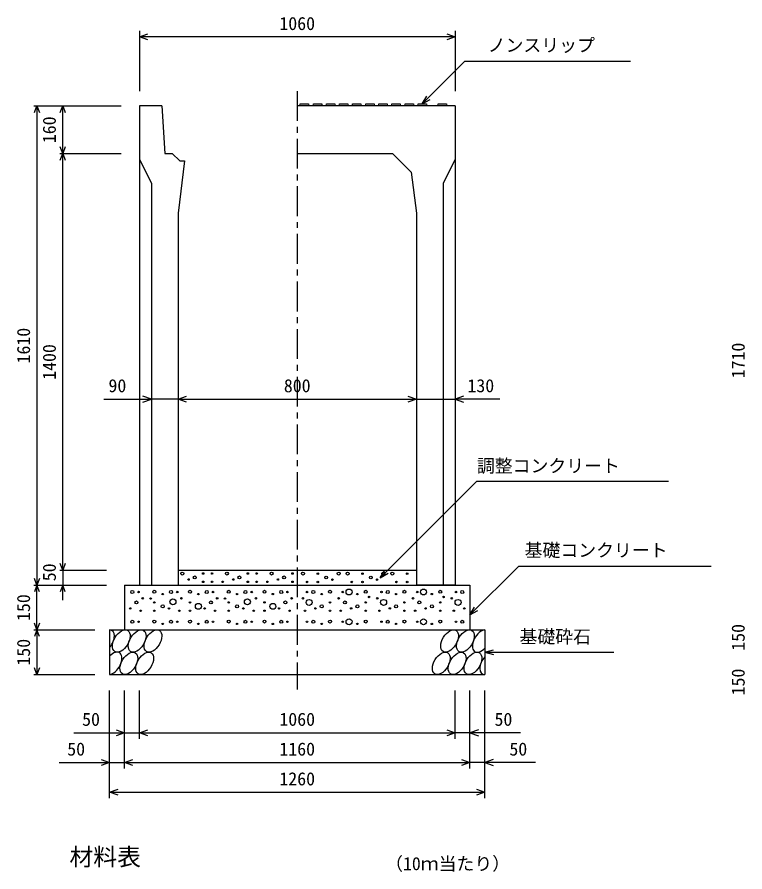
# Model space of a CAD drawing. Units: millimetres, scale not verified. Extents: x -16800 to 16800, y -5940 to 5940.
# Drawn here: x 6259 to 8703, y -3000 to -128 of the extents above; entities that cross this region are included whole.
import ezdxf
from ezdxf.enums import TextEntityAlignment as Align

# ---------------------------------------------------------------- set-up
doc = ezdxf.new("R2010")
doc.units = ezdxf.units.MM
doc.header["$LTSCALE"] = 20
doc.linetypes.add('CHAIN1', pattern=[8, 5, -1, 1, -1])
for name, color, linetype, lineweight in [('0-0_DIM', 7, 'Continuous', 25), ('0-2_HATCH', 6, 'Continuous', 25), ('0-5_OUTLINE', 3, 'Continuous', 25), ('0-6_TXT', 7, 'Continuous', 25)]:
    doc.layers.add(name, color=color, linetype=linetype, lineweight=lineweight)
doc.styles.add('ＭＳ ゴシック', font='')
doc.styles.get('ＭＳ ゴシック').set_extended_font_data('MS Gothic')

msp = doc.modelspace()

# ---------------------------------------------------------------- linework, layer by layer
at = {"layer": '0-0_DIM'}
for p, q in [((6670, -174.92), (6670, -376.66)), ((7730, -194.92), (6670, -194.92)), ((7730, -174.92), (7730, -376.66)), ((7620, -420.16), (7762.21, -277.95)), ((8319.1, -277.95), (7762.21, -277.95)), ((7620, -420.16), (7635, -394.18)), ((6315.8, -426.66), (6609.13, -426.66)), ((6325.8, -426.66), (6325.8, -2036.66)), ((6412.46, -586.66), (6412.46, -426.66)), ((7620, -420.16), (7645.98, -405.16)), ((6402.46, -586.66), (6609.13, -586.66)), ((6412.46, -1986.66), (6412.46, -586.66)), ((6550.45, -1411.66), (6710, -1411.66)), ((6800, -1411.66), (6710, -1411.66)), ((6800, -1411.66), (7600, -1411.66)), ((7600, -1411.66), (7730, -1411.66)), ((7880.7, -1411.66), (7730, -1411.66)), ((7943.65, -1973.01), (7780, -2136.66)), ((7943.65, -1973.01), (8590.53, -1973.01)), ((6402.46, -1986.66), (6559.13, -1986.66)), ((6412.46, -1986.66), (6412.46, -2036.66)), ((7478.82, -2011.66), (7493.82, -1985.68)), ((7478.82, -2011.66), (7504.8, -1996.66)), ((6315.8, -2036.66), (6559.13, -2036.66)), ((6325.8, -2186.66), (6325.8, -2036.66)), ((6412.46, -2086.66), (6412.46, -2036.66)), ((7780, -2136.66), (7795, -2110.68)), ((7780, -2136.66), (7805.98, -2121.66)), ((6315.8, -2186.66), (6520, -2186.66)), ((6325.8, -2186.66), (6325.8, -2336.66)), ((7830, -2261.66), (7858.98, -2253.9)), ((7830, -2261.66), (8263.31, -2261.66)), ((7830, -2261.66), (7858.98, -2269.43)), ((6315.8, -2336.66), (6520, -2336.66)), ((6570, -2752.18), (6570, -2389.83)), ((6620, -2652.18), (6620, -2389.83)), ((6670, -2552.18), (6670, -2389.83)), ((7730, -2552.18), (7730, -2389.83)), ((7780, -2652.18), (7780, -2389.83)), ((7830, -2752.18), (7830, -2389.83)), ((6450, -2532.18), (6670, -2532.18)), ((6670, -2532.18), (7730, -2532.18)), ((7950, -2532.18), (7730, -2532.18)), ((6400, -2632.18), (6620, -2632.18)), ((6620, -2632.18), (7780, -2632.18)), ((8000, -2632.18), (7780, -2632.18)), ((6570, -2732.18), (7830, -2732.18))]:
    msp.add_line(p, q, dxfattribs=at)
at = {"layer": '0-0_DIM', "linetype": 'CHAIN1'}
msp.add_line((7200, -376.66), (7200, -2386.66), dxfattribs=at)
at = {"layer": '0-0_DIM'}
for points in [[(6698.23, -205.18), (6670.04, -194.92), (6698.23, -184.66)], [(7701.85, -184.66), (7730.04, -194.92), (7701.85, -205.18)], [(6317.59, -449.21), (6325.8, -426.66), (6334.01, -449.21)], [(6404.26, -449.21), (6412.46, -426.66), (6420.67, -449.21)], [(6420.67, -564.11), (6412.46, -586.66), (6404.26, -564.11)], [(6404.26, -609.21), (6412.46, -586.66), (6420.67, -609.21)], [(6681.81, -1421.92), (6710, -1411.66), (6681.81, -1401.4)], [(6828.19, -1421.92), (6800, -1411.66), (6828.19, -1401.4)], [(7571.81, -1401.4), (7600, -1411.66), (7571.81, -1421.92)], [(7758.19, -1401.4), (7730, -1411.66), (7758.19, -1421.92)], [(7478.82, -2011.66), (7803.29, -1687.2), (8446.84, -1687.2)], [(6420.67, -1964.11), (6412.46, -1986.66), (6404.26, -1964.11)], [(6334.01, -2014.11), (6325.8, -2036.66), (6317.59, -2014.11)], [(6334.01, -2059.21), (6325.8, -2036.66), (6317.59, -2059.21)], [(6420.67, -2059.21), (6412.46, -2036.66), (6404.26, -2059.21)], [(6334.01, -2164.11), (6325.8, -2186.66), (6317.59, -2164.11)], [(6334.01, -2209.21), (6325.8, -2186.66), (6317.59, -2209.21)], [(6334.01, -2314.11), (6325.8, -2336.66), (6317.59, -2314.11)], [(6591.81, -2521.91), (6620, -2532.18), (6591.81, -2542.44)], [(6698.19, -2542.44), (6670, -2532.18), (6698.19, -2521.91)], [(7701.81, -2521.91), (7730, -2532.18), (7701.81, -2542.44)], [(7808.19, -2521.91), (7780, -2532.18), (7808.19, -2542.44)], [(6541.81, -2621.91), (6570, -2632.18), (6541.81, -2642.44)], [(6648.19, -2642.44), (6620, -2632.18), (6648.19, -2621.91)], [(7751.81, -2621.91), (7780, -2632.18), (7751.81, -2642.44)], [(7858.19, -2621.91), (7830, -2632.18), (7858.19, -2642.44)], [(6598.19, -2742.44), (6570, -2732.18), (6598.19, -2721.91)], [(7801.81, -2721.91), (7830, -2732.18), (7801.81, -2742.44)]]:
    msp.add_lwpolyline(points, dxfattribs=at)
at = {"layer": '0-2_HATCH'}
for points in [[(7209, -426.66), (7210, -420.16), (7238, -420.16), (7239, -426.66)], [(7253, -426.66), (7254, -420.16), (7282, -420.16), (7283, -426.66)], [(7297, -426.66), (7298, -420.16), (7326, -420.16), (7327, -426.66)], [(7341, -426.66), (7342, -420.16), (7370, -420.16), (7371, -426.66)], [(7385, -426.66), (7386, -420.16), (7414, -420.16), (7415, -426.66)], [(7429, -426.66), (7430, -420.16), (7458, -420.16), (7459, -426.66)], [(7473, -426.66), (7474, -420.16), (7502, -420.16), (7503, -426.66)], [(7517, -426.66), (7518, -420.16), (7546, -420.16), (7547, -426.66)], [(7561, -426.66), (7562, -420.16), (7590, -420.16), (7591, -426.66)], [(7605, -426.66), (7606, -420.16), (7634, -420.16), (7635, -426.66)], [(7672.5, -426.66), (7673.5, -420.16), (7701.5, -420.16), (7702.5, -426.66)]]:
    msp.add_lwpolyline(points, dxfattribs=at)
for centre, radius in [((6813.88, -1997.35), 5), ((6855.93, -2010.48), 5), ((6883.97, -1997.35), 2.5), ((6913.97, -1997.35), 2.5), ((6963.88, -1997.35), 5), ((7005.93, -2010.48), 5), ((7033.97, -1997.35), 2.5), ((7063.97, -1997.35), 2.5), ((7113.88, -1997.35), 5), ((7155.93, -2010.48), 5), ((7183.97, -1997.35), 2.5), ((7219.13, -1997.63), 5), ((7269.04, -1997.63), 2.5), ((7297.08, -2010.76), 5), ((7339.13, -1997.63), 5), ((7369.13, -1997.63), 5), ((7419.04, -1997.63), 2.5), ((7447.08, -2010.76), 5), ((7489.13, -1997.63), 5), ((7519.13, -1997.63), 5), ((7569.04, -1997.63), 2.5), ((6834.9, -2017.48), 2.5), ((6883.97, -2025.36), 2.5), ((6913.97, -2025.36), 2.5), ((6949.86, -2025.36), 2.5), ((6984.9, -2017.48), 2.5), ((7033.97, -2025.36), 2.5), ((7063.97, -2025.36), 2.5), ((7099.86, -2025.36), 2.5), ((7134.9, -2017.48), 2.5), ((7183.97, -2025.36), 2.5), ((7233.15, -2025.65), 2.5), ((7269.04, -2025.65), 2.5), ((7318.11, -2017.77), 2.5), ((7383.15, -2025.65), 2.5), ((7419.04, -2025.65), 2.5), ((7468.11, -2017.77), 2.5), ((7533.15, -2025.65), 2.5), ((7569.04, -2025.65), 2.5), ((6646.04, -2059.48), 5), ((6667.07, -2059.48), 2.5), ((6719.97, -2058.61), 5), ((6748.01, -2066.49), 2.5), ((6776.04, -2059.48), 5), ((6797.07, -2059.48), 2.5), ((6839.97, -2058.61), 5), ((6868.01, -2066.49), 2.5), ((6896.04, -2059.48), 5), ((6917.07, -2059.48), 2.5), ((6969.97, -2058.61), 5), ((6998.01, -2066.49), 2.5), ((7026.04, -2059.48), 5), ((7047.07, -2059.48), 2.5), ((7089.97, -2058.61), 5), ((7118.01, -2066.49), 2.5), ((7146.04, -2059.48), 5), ((7167.07, -2059.48), 2.5), ((7232.93, -2059.48), 2.5), ((7253.96, -2059.48), 5), ((7281.99, -2066.49), 2.5), ((7310.03, -2058.61), 5), ((7352.93, -2059.48), 2.5), ((7373.96, -2059.48), 10), ((7401.99, -2066.49), 2.5), ((7430.03, -2058.61), 5), ((7482.93, -2059.48), 2.5), ((7503.96, -2059.48), 5), ((7531.99, -2066.49), 2.5), ((7560.03, -2058.61), 5), ((7602.93, -2059.48), 2.5), ((7623.96, -2059.48), 10), ((7651.99, -2066.49), 2.5), ((7680.03, -2058.61), 5), ((7732.93, -2059.48), 2.5), ((7753.96, -2059.48), 5), ((6660.06, -2094.5), 5), ((6681.09, -2080.49), 2.5), ((6707.55, -2081.4), 2.5), ((6719.97, -2094.5), 2.5), ((6782.58, -2092.5), 10), ((6811.09, -2080.49), 2.5), ((6839.97, -2094.5), 2.5), ((6910.06, -2094.5), 5), ((6931.09, -2080.49), 2.5), ((6957.55, -2081.4), 2.5), ((6969.97, -2094.5), 2.5), ((7032.58, -2092.5), 10), ((7061.09, -2080.49), 2.5), ((7089.97, -2094.5), 2.5), ((7160.06, -2094.5), 5), ((7181.09, -2080.49), 2.5), ((7218.91, -2080.49), 2.5), ((7239.94, -2094.5), 10), ((7310.03, -2094.5), 2.5), ((7338.91, -2080.49), 2.5), ((7359.94, -2094.5), 5), ((7430.03, -2094.5), 2.5), ((7441.37, -2076.18), 2.5), ((7468.91, -2080.49), 2.5), ((7489.94, -2094.5), 10), ((7560.03, -2094.5), 2.5), ((7588.91, -2080.49), 2.5), ((7609.94, -2094.5), 5), ((7680.03, -2094.5), 2.5), ((7691.37, -2076.18), 2.5), ((7718.91, -2080.49), 2.5), ((7739.94, -2094.5), 10), ((6639.03, -2114.64), 2.5), ((6674.08, -2122.51), 2.5), ((6719.97, -2122.51), 2.5), ((6748.01, -2107.63), 5), ((6769.03, -2114.64), 2.5), ((6804.08, -2122.51), 2.5), ((6839.97, -2122.51), 2.5), ((6868.01, -2107.63), 10), ((6889.03, -2114.64), 2.5), ((6924.08, -2122.51), 2.5), ((6969.97, -2122.51), 2.5), ((6998.01, -2107.63), 5), ((7019.03, -2114.64), 2.5), ((7054.08, -2122.51), 2.5), ((7089.97, -2122.51), 2.5), ((7118.01, -2107.63), 10), ((7139.03, -2114.64), 2.5), ((7174.08, -2122.51), 2.5), ((7225.92, -2122.51), 2.5), ((7260.97, -2114.64), 2.5), ((7281.99, -2107.63), 5), ((7310.03, -2122.51), 2.5), ((7345.92, -2122.51), 2.5), ((7380.97, -2114.64), 2.5), ((7401.99, -2107.63), 5), ((7430.03, -2122.51), 2.5), ((7475.92, -2122.51), 2.5), ((7510.97, -2114.64), 2.5), ((7531.99, -2107.63), 5), ((7560.03, -2122.51), 2.5), ((7595.92, -2122.51), 2.5), ((7630.97, -2114.64), 2.5), ((7651.99, -2107.63), 5), ((7680.03, -2122.51), 2.5), ((7725.92, -2122.51), 2.5), ((7760.97, -2114.64), 2.5), ((7373.96, -2159.48), 10), ((7623.96, -2159.48), 10), ((6646.04, -2159.48), 5), ((6667.07, -2159.48), 2.5), ((6719.97, -2158.61), 5), ((6748.01, -2166.49), 2.5), ((6776.04, -2159.48), 5), ((6797.07, -2159.48), 2.5), ((6839.97, -2158.61), 5), ((6868.01, -2166.49), 2.5), ((6896.04, -2159.48), 5), ((6917.07, -2159.48), 2.5), ((6969.97, -2158.61), 5), ((6998.01, -2166.49), 2.5), ((7026.04, -2159.48), 5), ((7047.07, -2159.48), 2.5), ((7089.97, -2158.61), 5), ((7118.01, -2166.49), 2.5), ((7146.04, -2159.48), 5), ((7167.07, -2159.48), 2.5), ((7232.93, -2159.48), 2.5), ((7253.96, -2159.48), 5), ((7281.99, -2166.49), 2.5), ((7310.03, -2158.61), 5), ((7352.93, -2159.48), 2.5), ((7401.99, -2166.49), 2.5), ((7430.03, -2158.61), 5), ((7482.93, -2159.48), 2.5), ((7503.96, -2159.48), 5), ((7531.99, -2166.49), 2.5), ((7560.03, -2158.61), 5), ((7602.93, -2159.48), 2.5), ((7651.99, -2166.49), 2.5), ((7680.03, -2158.61), 5), ((7732.93, -2159.48), 2.5), ((7753.96, -2159.48), 5)]:
    msp.add_circle(centre, radius, dxfattribs=at)
for centre in [(6609.05, -2224.18), (6662.26, -2224.18), (6715.47, -2224.18), (7711.51, -2224.18), (7764.72, -2224.18), (6634.37, -2299.17), (6687.58, -2299.17), (7683.63, -2299.17), (7736.84, -2299.17), (7790.04, -2299.17)]:
    msp.add_ellipse(centre, major_axis=(21.81, 35.31), ratio=0.5792, dxfattribs=at)
for centre, start_param, end_param in [((6555.84, -2224.18), 4.4524467, 6.6076907), ((7817.93, -2224.18), 0.4022642, 4.3746879), ((6581.16, -2299.17), 3.5766262, 7.4835112), ((7843.25, -2299.17), 1.2768793, 3.5000728)]:
    msp.add_ellipse(centre, major_axis=(21.81, 35.31), ratio=0.5792, start_param=start_param, end_param=end_param, dxfattribs=at)
at = {"layer": '0-5_OUTLINE'}
for p, q in [((6745, -426.66), (6670, -426.66)), ((6670, -426.66), (6670, -2036.66)), ((6745, -426.66), (6755, -586.64)), ((7730, -426.66), (7200, -426.66)), ((7730, -426.66), (7730, -2036.66)), ((6755, -586.64), (6780.45, -586.64)), ((6780.45, -586.64), (6805.45, -611.64)), ((7200, -586.66), (7520, -586.66)), ((7582.86, -649.52), (7520, -586.66)), ((6670, -606.66), (6710, -686.66)), ((6821.88, -611.64), (6800, -786.66)), ((6805.45, -611.64), (6821.88, -611.64)), ((7730, -606.66), (7690, -686.66)), ((7582.86, -649.52), (7600, -786.66)), ((6710, -686.66), (6710, -2036.66)), ((7690, -686.66), (7690, -2036.66)), ((6800, -786.66), (6800, -2036.66)), ((7600, -786.66), (7600, -2036.66)), ((6800, -1986.66), (7600, -1986.66)), ((6620, -2036.66), (7780, -2036.66)), ((6620, -2036.66), (6620, -2186.66)), ((6670, -2036.66), (6800, -2036.66)), ((7730, -2036.66), (7600, -2036.66)), ((7780, -2036.66), (7780, -2186.66)), ((6570, -2186.66), (7830, -2186.66)), ((6570, -2186.66), (6570, -2336.66)), ((7830, -2186.66), (7830, -2336.66)), ((6570, -2336.66), (7830, -2336.66))]:
    msp.add_line(p, q, dxfattribs=at)

# ---------------------------------------------------------------- texts
at = {"layer": '0-0_DIM', "style": 'ＭＳ ゴシック'}
for s, p in [('1060', (7140, -184.92)), ('ノンスリップ', (7839.52, -257.77)), ('90', (6566.03, -1401.66)), ('800', (7155, -1401.66)), ('130', (7771.58, -1401.66)), ('調整コンクリート', (7803.29, -1670.77)), ('基礎コンクリート', (7963.65, -1954.27)), ('基礎砕石', (7946.32, -2244.49)), ('50', (6477.56, -2522.18)), ('1060', (7140, -2522.18)), ('50', (7862.44, -2522.18)), ('50', (6427.56, -2622.18)), ('1160', (7140, -2622.18)), ('50', (7912.44, -2622.18)), ('1260', (7140, -2722.18))]:
    msp.add_text(s, height=43.99, dxfattribs=at).set_placement(p, align=Align.BOTTOM_LEFT)
for s, p in [('160', (6402.46, -551.66)), ('1610', (6315.8, -1291.66)), ('1400', (6402.46, -1346.66)), ('1710', (8715.8, -1341.66)), ('50', (6402.46, -2023.33)), ('150', (6315.8, -2156.66)), ('150', (8715.8, -2256.66)), ('150', (6315.8, -2306.66)), ('150', (8715.8, -2406.66))]:
    msp.add_text(s, height=43.99, rotation=90, dxfattribs=at).set_placement(p, align=Align.BOTTOM_LEFT)
at = {"layer": '0-6_TXT', "style": 'ＭＳ ゴシック'}
for s, height, p in [('材料表', 58.65, (6435, -2996.12)), ('（10ｍ当たり）', 43.99, (7495, -3007.12))]:
    msp.add_text(s, height=height, dxfattribs=at).set_placement(p, align=Align.BOTTOM_LEFT)

doc.saveas('drawing.dxf')
